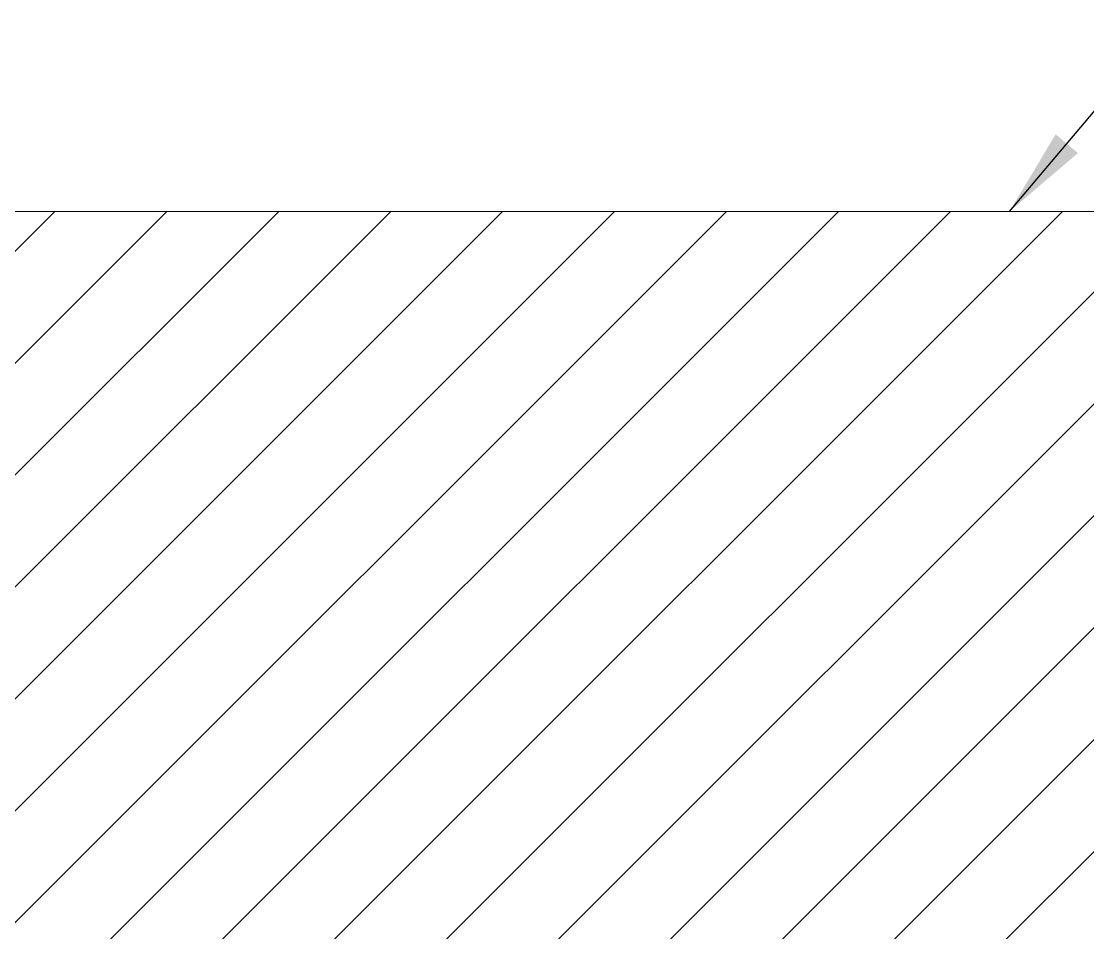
# Model space of a CAD drawing. Header units: millimetres. Extents: x -215875 to 27954, y -2277 to 15904.
# Drawn here: x 20293 to 21135, y 5007 to 5727 of the extents above; entities that cross this region are included whole.
import ezdxf

# ---------------------------------------------------------------- set-up
doc = ezdxf.new("R2010")
doc.units = ezdxf.units.MM
doc.header["$MEASUREMENT"] = 0
for name, color, linetype, lineweight in [('D', 3, 'Continuous', 13), ('DIM', 3, 'Continuous', 9), ('S', 4, 'Continuous', 15)]:
    doc.layers.add(name, color=color, linetype=linetype, lineweight=lineweight)
doc.styles.add('STU25', font='isocp2.shx')
doc.dimstyles.new('STU25$7', dxfattribs={"dimscale": 35, "dimtxt": 2.5, "dimasz": 2, "dimexe": 1.25, "dimexo": 0.625, "dimgap": 1, "dimtad": 0, "dimdec": 4, "dimdsep": 46, "dimtxsty": 'STU25', "dimcen": 2.5, "dimazin": 2, "dimtfac": 1, "dimtdec": 4, "dimtmove": 0, "dimatfit": 3, "dimfxl": 0, "dimtolj": 1, "dimtzin": 0, "dimarcsym": 0})

msp = doc.modelspace()

# ---------------------------------------------------------------- hatches: boundary and pattern name
at = {"layer": 'DIM'}
h = msp.add_hatch(dxfattribs=at)
h.set_pattern_fill('ANSI31', color=256, scale=500, style=0)
h.set_pattern_definition([(45, (222423.63, 18353.284), (-44.194174, 44.194174), [])])
h.paths.add_polyline_path([(21117.864, 4584.763), (21117.864, 4259.763), (21117.864, 3556.763), (21117.864, 2904.763), (21092.864, 2904.763), (21092.864, 2894.763), (21080.764, 2894.763), (21080.764, 2889.763), (21086.143, 2889.763), (21086.143, 2883.044), (21089.424, 2879.763), (21117.364, 2879.763), (21117.364, 2876.763), (21247.864, 2876.763), (21247.864, 4663.698), (21917.864, 4663.698), (21917.864, 5576.763), (19467.864, 5576.763), (19467.864, 4663.698), (20137.864, 4663.698), (20137.864, 2876.763), (20268.364, 2876.763), (20268.364, 2879.763), (20296.304, 2879.763), (20299.585, 2883.044), (20299.585, 2889.763), (20304.964, 2889.763), (20304.964, 2894.763), (20292.864, 2894.763), (20292.864, 2904.763), (20267.864, 2904.763), (20267.864, 3556.763), (20267.864, 4259.763), (20267.864, 4584.763)])

# ---------------------------------------------------------------- linework, layer by layer
at = {"layer": 'S'}
msp.add_line((21967.864, 5576.763), (19417.864, 5576.763), dxfattribs=at)

# ---------------------------------------------------------------- leaders
at = {"layer": 'D'}
msp.add_leader([(21072.94, 5576.763), (21199.831, 5726.88), (21866.992, 5726.88)], dimstyle='STU25$7', override={"dimgap": 1, "dimtad": 0}, dxfattribs=at)

doc.saveas('drawing.dxf')
